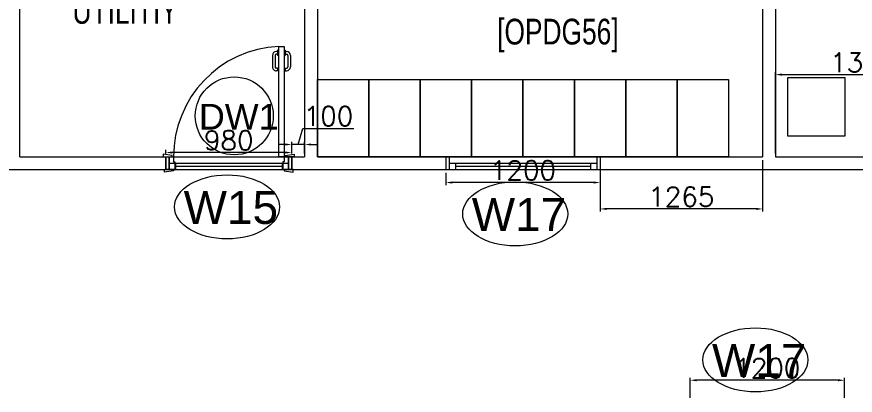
# Model space of a CAD drawing. Header units: millimetres. Extents: x -2143172 to 5255, y -610845 to 279739.
# Drawn here: x -1166169 to -1159643, y -584223 to -581279 of the extents above; entities that cross this region are included whole.
import ezdxf

# ---------------------------------------------------------------- set-up
doc = ezdxf.new("R2010")
doc.units = ezdxf.units.MM
doc.header["$LTSCALE"] = 30
doc.layers.get('0').update_dxf_attribs({"lineweight": 5})
doc.layers.get('Defpoints').update_dxf_attribs({"lineweight": 5})
for name, color, linetype, lineweight in [('72_EGR_BASE_TEXT', 7, 'Continuous', 5), ('Al Window tag', 5, 'Continuous', 5), ('Aluminum', 7, 'Continuous', 5), ('dims.', 152, 'Continuous', 5), ('DTAG', 20, 'Continuous', 9), ('LOADING', 163, 'Continuous', 5), ('Walls', 32, 'Continuous', 5)]:
    doc.layers.add(name, color=color, linetype=linetype, lineweight=lineweight)
doc.layers.add('Wooden Joinery', color=7, linetype='Continuous', lineweight=5, true_color=0x521300)
doc.styles.add('SIMPLEX', font='SIMPLEX.shx', dxfattribs={"height": 150})
doc.styles.add('TTLB-A0-JeddahDP$0$swis721', font='swiss.ttf')
doc.styles.add('X3G_ENTITY_2587F1', font='swisscl.ttf', dxfattribs={"height": 200})
doc.styles.add('X3G_ENTITY_258862', font='swisscl.ttf', dxfattribs={"height": 200})
doc.dimstyles.new('Buk', dxfattribs={"dimtxt": 150, "dimasz": 50, "dimexe": 20, "dimexo": 25, "dimgap": 20, "dimtad": 1, "dimdec": 0, "dimrnd": 5, "dimdsep": 46, "dimtxsty": 'SIMPLEX', "dimcen": 0, "dimdle": 20, "dimclrd": 256, "dimclre": 256, "dimclrt": 256, "dimadec": 0, "dimazin": 0, "dimtfac": 0.0075, "dimtdec": 0, "dimtmove": 1, "dimatfit": 2, "dimldrblk": 'ARCHTICK', "dimfxl": 1, "dimtolj": 1, "dimtzin": 0, "dimlwd": -1, "dimlwe": -1, "dimarcsym": 0})

# ---------------------------------------------------------------- blocks, each defined once
blk = doc.blocks.new('*D364')
at = {"layer": 'Defpoints', "color": 0, "transparency": 16777216}
for p in [(-1164029, -582272.5), (-1164029, -582368.1), (-1163929, -582368.1)]:
    blk.add_point(p, dxfattribs=at)
at = {"layer": 'dims.', "transparency": 16777216}
for p, q in [((-1163979, -582272.5), (-1163941.5, -582147.5)), ((-1163941.5, -582147.5), (-1163544.4, -582147.5)), ((-1164079, -582272.5), (-1164129, -582272.5)), ((-1163929, -582272.5), (-1164029, -582272.5)), ((-1163929, -582272.5), (-1164029, -582272.5)), ((-1163879, -582272.5), (-1163829, -582272.5))]:
    blk.add_line(p, q, dxfattribs=at)
at = {"layer": 'dims.', "linetype": 'Continuous', "transparency": 16777216}
for p, q in [((-1164029, -582343.1), (-1164029, -582252.5)), ((-1163929, -582343.1), (-1163929, -582252.5))]:
    blk.add_line(p, q, dxfattribs=at)
at = {"layer": 'dims.', "transparency": 16777216}
for points in [[(-1164079, -582264.1), (-1164079, -582280.8), (-1164029, -582272.5)], [(-1163879, -582264.1), (-1163879, -582280.8), (-1163929, -582272.5)]]:
    blk.add_solid(points, dxfattribs=at)
at = {"layer": 'dims.', "transparency": 16777216, "insert": (-1163743, -582052.5), "char_height": 150, "attachment_point": 5, "style": 'SIMPLEX'}
blk.add_mtext('\\A1;100', dxfattribs=at)
blk = doc.blocks.new('_ArchTick')
at = {"color": 0, "linetype": 'ByBlock', "const_width": 0.15}
blk.add_lwpolyline([(-0.5, -0.5), (0.5, 0.5)], dxfattribs=at)
blk = doc.blocks.new('*D365')
at = {"layer": 'Defpoints', "color": 0, "transparency": 16777216}
for p in [(-1165009, -582335.1), (-1165009, -582368.1), (-1164029, -582368.1)]:
    blk.add_point(p, dxfattribs=at)
at = {"layer": 'dims.', "linetype": 'Continuous', "transparency": 16777216}
for p, q in [((-1165009, -582343.1), (-1165009, -582315.1)), ((-1164029, -582343.1), (-1164029, -582315.1))]:
    blk.add_line(p, q, dxfattribs=at)
at = {"layer": 'dims.', "transparency": 16777216}
blk.add_line((-1164079, -582335.1), (-1164959, -582335.1), dxfattribs=at)
for points in [[(-1164959, -582326.7), (-1164959, -582343.4), (-1165009, -582335.1)], [(-1164079, -582326.7), (-1164079, -582343.4), (-1164029, -582335.1)]]:
    blk.add_solid(points, dxfattribs=at)
at = {"layer": 'dims.', "transparency": 16777216, "insert": (-1164519, -582240.1), "char_height": 150, "attachment_point": 5, "style": 'SIMPLEX'}
blk.add_mtext('\\A1;980', dxfattribs=at)
blk = doc.blocks.new('*D370')
at = {"layer": 'Defpoints', "color": 0, "transparency": 16777216}
for p in [(-1161629, -582368.1), (-1160364, -582368.1), (-1161629, -582773.7)]:
    blk.add_point(p, dxfattribs=at)
at = {"layer": 'dims.', "linetype": 'Continuous', "transparency": 16777216}
for p, q in [((-1161629, -582393.1), (-1161629, -582793.7)), ((-1160364, -582393.1), (-1160364, -582793.7))]:
    blk.add_line(p, q, dxfattribs=at)
at = {"layer": 'dims.', "transparency": 16777216}
blk.add_line((-1160414, -582773.7), (-1161579, -582773.7), dxfattribs=at)
for points in [[(-1161579, -582765.3), (-1161579, -582782), (-1161629, -582773.7)], [(-1160414, -582765.3), (-1160414, -582782), (-1160364, -582773.7)]]:
    blk.add_solid(points, dxfattribs=at)
at = {"layer": 'dims.', "transparency": 16777216, "insert": (-1160996.5, -582678.7), "char_height": 150, "attachment_point": 5, "style": 'SIMPLEX'}
blk.add_mtext('\\A1;1265', dxfattribs=at)
blk = doc.blocks.new('*D371')
at = {"layer": 'Defpoints', "color": 0, "transparency": 16777216}
for p in [(-1162829, -582468.1), (-1161629, -582468.1), (-1162829, -582568.4)]:
    blk.add_point(p, dxfattribs=at)
at = {"layer": 'dims.', "linetype": 'Continuous', "transparency": 16777216}
for p, q in [((-1162829, -582493.1), (-1162829, -582588.4)), ((-1161629, -582493.1), (-1161629, -582588.4))]:
    blk.add_line(p, q, dxfattribs=at)
at = {"layer": 'dims.', "transparency": 16777216}
blk.add_line((-1161679, -582568.4), (-1162779, -582568.4), dxfattribs=at)
for points in [[(-1162779, -582560.1), (-1162779, -582576.8), (-1162829, -582568.4)], [(-1161679, -582560.1), (-1161679, -582576.8), (-1161629, -582568.4)]]:
    blk.add_solid(points, dxfattribs=at)
at = {"layer": 'dims.', "transparency": 16777216, "insert": (-1162229, -582473.4), "char_height": 150, "attachment_point": 5, "style": 'SIMPLEX'}
blk.add_mtext('\\A1;1200', dxfattribs=at)
blk = doc.blocks.new('*D432')
at = {"layer": 'Defpoints', "color": 0, "transparency": 16777216}
for p in [(-1160927.5, -584106.4), (-1160927.5, -584268.1, 0), (-1159727.5, -584268.1, 0)]:
    blk.add_point(p, dxfattribs=at)
at = {"layer": 'dims.', "linetype": 'Continuous', "transparency": 16777216}
for p, q in [((-1160927.5, -584243.1), (-1160927.5, -584086.4)), ((-1159727.5, -584243.1), (-1159727.5, -584086.4))]:
    blk.add_line(p, q, dxfattribs=at)
at = {"layer": 'dims.', "transparency": 16777216}
blk.add_line((-1159777.5, -584106.4), (-1160877.5, -584106.4), dxfattribs=at)
for points in [[(-1160877.5, -584098.1), (-1160877.5, -584114.8), (-1160927.5, -584106.4)], [(-1159777.5, -584098.1), (-1159777.5, -584114.8), (-1159727.5, -584106.4)]]:
    blk.add_solid(points, dxfattribs=at)
at = {"layer": 'dims.', "transparency": 16777216, "insert": (-1160327.5, -584011.4), "char_height": 150, "attachment_point": 5, "style": 'SIMPLEX'}
blk.add_mtext('\\A1;1200', dxfattribs=at)
blk = doc.blocks.new('*D445')
at = {"layer": 'Defpoints', "color": 0, "transparency": 16777216}
for p in [(-1158899, -581728.9), (-1160264, -582368.1), (-1158899, -582368.1)]:
    blk.add_point(p, dxfattribs=at)
at = {"layer": 'dims.', "linetype": 'Continuous', "transparency": 16777216}
for p, q in [((-1160264, -582343.1), (-1160264, -581708.9)), ((-1158899, -582343.1), (-1158899, -581708.9))]:
    blk.add_line(p, q, dxfattribs=at)
at = {"layer": 'dims.', "transparency": 16777216}
blk.add_line((-1160214, -581728.9), (-1158949, -581728.9), dxfattribs=at)
for points in [[(-1160214, -581720.5), (-1160214, -581737.2), (-1160264, -581728.9)], [(-1158949, -581720.5), (-1158949, -581737.2), (-1158899, -581728.9)]]:
    blk.add_solid(points, dxfattribs=at)
at = {"layer": 'dims.', "transparency": 16777216, "insert": (-1159581.5, -581633.9), "char_height": 150, "attachment_point": 5, "style": 'SIMPLEX'}
blk.add_mtext('\\A1;1365', dxfattribs=at)
blk = doc.blocks.new('A$C72370EFE')
at = {"layer": 'Wooden Joinery'}
for p, q in [((-0.01, -0.04), (-0.02, -0.04)), ((-0.01, -0.06), (-0.02, -0.06)), ((-0.01, -0.03), (-0.01, -0.07)), ((0, -0.03), (-0.01, -0.03)), ((0.04, -0.03), (0.05, -0.03)), ((0.05, -0.03), (0.05, -0.07)), ((0.05, -0.04), (0.06, -0.04)), ((0.05, -0.06), (0.06, -0.06)), ((-0.05, -0.07), (-0.05, -0.16)), ((-0.03, -0.07), (-0.03, -0.16)), ((0, -0.07), (-0.01, -0.07)), ((0.04, -0.07), (0.05, -0.07)), ((0.07, -0.07), (0.07, -0.16)), ((0.09, -0.07), (0.09, -0.16)), ((-0.01, -0.17), (-0.02, -0.17)), ((-0.01, -0.19), (-0.02, -0.19)), ((-0.01, -0.17), (-0.01, -0.19)), ((0.05, -0.17), (0.06, -0.17)), ((0.05, -0.17), (0.05, -0.19)), ((0.05, -0.19), (0.06, -0.19))]:
    blk.add_line(p, q, dxfattribs=at)
for centre, radius, start, end in [((-0.02, -0.07), 0.03, 90, 180), ((-0.02, -0.07), 0.01, 90, 180), ((0.06, -0.07), 0.03, 0, 90), ((0.06, -0.07), 0.01, 0, 90), ((-0.02, -0.16), 0.03, 180, 270), ((-0.02, -0.16), 0.01, 180, 270), ((0.06, -0.16), 0.01, 270, 0), ((0.06, -0.16), 0.03, 270, 0)]:
    blk.add_arc(centre, radius, start, end, dxfattribs=at)
blk = doc.blocks.new('A$C5DAD61B4')
at = {"layer": 'Wooden Joinery'}
for points in [[(80, 959.1), (80, 969.1), (10, 979.1), (10, 959.1)], [(940, 959.1), (940, 969.1), (1010, 979.1), (1010, 959.1)], [(70, 859.1), (70, 849.1), (0, 839.1), (0, 859.1)], [(120, 859.1), (120, 0), (80, 0), (80, 859.1)], [(950, 859.1), (950, 849.1), (1020, 839.1), (1020, 859.1)]]:
    blk.add_lwpolyline(points, close=True, dxfattribs=at)
for points in [[(45, 859.1), (45, 959.1), (20, 959.1), (20, 859.1), (45, 859.1)], [(45, 859.1), (80, 859.1), (80, 899.1), (90, 899.1), (90, 959.1), (45, 959.1), (45, 859.1)], [(975, 859.1), (940, 859.1), (940, 899.1), (930, 899.1), (930, 959.1), (975, 959.1), (975, 859.1)], [(975, 859.1), (975, 959.1), (1000, 959.1), (1000, 859.1), (975, 859.1)]]:
    blk.add_lwpolyline(points, dxfattribs=at)
blk.add_arc((80, 859.1), 860, 272.66603, 0, dxfattribs=at)
at = {"layer": 'Wooden Joinery', "xscale": 999.9999999998854, "yscale": 999.9999999998854, "zscale": 999.9999999998854, "rotation": 180}
blk.add_blockref('A$C72370EFE', (120, 0), dxfattribs=at)
blk = doc.blocks.new('A$C37be4daf')
at = {"layer": 'Aluminum', "color": 5}
for p, q in [((1416, 598.2), (216, 598.2)), ((241, 498.2), (241, 598.2)), ((291, 548.2), (291, 598.2)), ((1341, 548.2), (1341, 598.2)), ((1391, 498.2), (1391, 598.2)), ((1391, 548.2), (241, 548.2)), ((291, 573.2), (1341, 573.2)), ((1416, 498.2), (216, 498.2))]:
    blk.add_line(p, q, dxfattribs=at)
at = {"layer": 'Walls'}
for p, q in [((216, 498.2), (216, 598.2)), ((1416, 498.2), (1416, 598.2))]:
    blk.add_line(p, q, dxfattribs=at)
blk = doc.blocks.new('A$C76968c6f')
at = {"layer": 'Aluminum', "color": 5}
for p, q in [((980, 100, 0.1), (0, 100, 0.1)), ((25, 0, 0.1), (25, 100, 0.1)), ((75, 50, 0.1), (75, 100, 0.1)), ((75, 75, 0.1), (905, 75, 0.1)), ((905, 50, 0.1), (905, 100, 0.1)), ((955, 0, 0.1), (955, 100, 0.1)), ((980, 0, 0.1), (0, 0, 0.1)), ((955, 50, 0.1), (25, 50, 0.1))]:
    blk.add_line(p, q, dxfattribs=at)
at = {"layer": 'Walls'}
for p, q in [((0, 100, 0.1), (0, 0, 0.1)), ((0, 0, 0.1), (0, 100, 0.1)), ((980, 100, 0.1), (980, 0, 0.1)), ((980, 0, 0.1), (980, 100, 0.1))]:
    blk.add_line(p, q, dxfattribs=at)
blk = doc.blocks.new('A$C76ae8329')
at = {"layer": 'Walls'}
for p, q in [((202.1, 304.6), (202.1, 404.6)), ((1182.1, 304.6), (1182.1, 404.6))]:
    blk.add_line(p, q, dxfattribs=at)
at = {"layer": 'dims.', "rotation": 180}
blk.add_blockref('A$C76968c6f', (1182.1, 404.6, -0.1), dxfattribs=at)
blk = doc.blocks.new('A$C36EC175B')
at = {"layer": 'Al Window tag'}
blk.add_ellipse((0, 0), major_axis=(408.6, 0), ratio=0.610025, dxfattribs=at)
at = {"layer": 'Al Window tag', "insert": (-338.2, 123.8, 0), "char_height": 256, "attachment_point": 1, "style": 'TTLB-A0-JeddahDP$0$swis721'}
blk.add_mtext_dynamic_manual_height_columns('W15', width=1569.457, gutter_width=9406.5, heights=[480.3], dxfattribs=at)
blk = doc.blocks.new('A$C5CCD2EA3')
at = {"layer": 'Al Window tag'}
blk.add_ellipse((0, 0), major_axis=(408.6, 0), ratio=0.610025, dxfattribs=at)
at = {"layer": 'Al Window tag', "insert": (-338.2, 123.8, 0), "char_height": 256, "attachment_point": 1, "style": 'TTLB-A0-JeddahDP$0$swis721'}
blk.add_mtext_dynamic_manual_height_columns('W17', width=1569.457, gutter_width=9406.5, heights=[480.3], dxfattribs=at)
blk = doc.blocks.new('A$C164D1FF0')
at = {"layer": 'DTAG'}
blk.add_circle((0, 0), 303.3, dxfattribs=at)
at = {"layer": 'DTAG', "insert": (-275.2, 93.3), "char_height": 200, "width": 6547.939, "attachment_point": 1, "style": 'TTLB-A0-JeddahDP$0$swis721'}
blk.add_mtext('DW1', dxfattribs=at)

msp = doc.modelspace()

# ---------------------------------------------------------------- linework, layer by layer
at = {"layer": 'LOADING', "elevation": 0.1}
for points in [[(-1163429, -582368.1), (-1163829, -582368.1), (-1163829, -581768.1), (-1163429, -581768.1)], [(-1163029, -582368.1), (-1163429, -582368.1), (-1163429, -581768.1), (-1163029, -581768.1)], [(-1162629, -582368.1), (-1163029, -582368.1), (-1163029, -581768.1), (-1162629, -581768.1)], [(-1162229, -582368.1), (-1162629, -582368.1), (-1162629, -581768.1), (-1162229, -581768.1)], [(-1161829, -582368.1), (-1162229, -582368.1), (-1162229, -581768.1), (-1161829, -581768.1)], [(-1161429, -582368.1), (-1161829, -582368.1), (-1161829, -581768.1), (-1161429, -581768.1)], [(-1161029, -582368.1), (-1161429, -582368.1), (-1161429, -581768.1), (-1161029, -581768.1)], [(-1160629, -582368.1), (-1161029, -582368.1), (-1161029, -581768.1), (-1160629, -581768.1)], [(-1160171.1, -582204), (-1159721.1, -582204), (-1159721.1, -581754), (-1160171.1, -581754)]]:
    msp.add_lwpolyline(points, close=True, dxfattribs=at)
at = {"layer": 'Walls'}
for p, q in [((-1166144, -582368.1, 0.1), (-1166144, -580415, 0.1)), ((-1163929, -580415, 0.1), (-1163929, -582368.1, 0.1)), ((-1163829, -580415, 0.1), (-1163829, -582368.1, 0.1)), ((-1160364, -580415, 0.1), (-1160364, -582368.1, 0.1)), ((-1160264, -580415, 0.1), (-1160264, -582368.1, 0.1)), ((-1166144, -582368.1, 0.1), (-1165009, -582368.1, 0.1)), ((-1165009, -582368.1, 0.1), (-1165009, -582468.1, 0.1)), ((-1164029, -582368.1, 0.1), (-1163929, -582368.1, 0.1)), ((-1164029, -582368.1, 0.1), (-1164029, -582468.1, 0.1)), ((-1163829, -582368.1, 0.1), (-1160364, -582368.1, 0.1)), ((-1160264, -582368.1, 0.1), (-1156334, -582368.1, 0.1)), ((-1168154, -582468.1, 0.1), (-1165009, -582468.1, 0.1)), ((-1164029, -582468.1, 0.1), (-1138344, -582468.1, 0.1))]:
    msp.add_line(p, q, dxfattribs=at)

# ---------------------------------------------------------------- block references
msp.add_blockref('A$C76ae8329', (-1165211.2, -582772.7, 0.1))
at = {"rotation": 180}
msp.add_blockref('A$C37be4daf', (-1161413, -581869.9, 0.1), dxfattribs=at)
at = {"layer": 'Al Window tag'}
for name, p in [('A$C36EC175B', (-1164532.2, -582758)), ('A$C5CCD2EA3', (-1162289.5, -582812.4)), ('A$C5CCD2EA3', (-1160420.2, -583948.2))]:
    msp.add_blockref(name, p, dxfattribs=at)
at = {"layer": 'DTAG'}
msp.add_blockref('A$C164D1FF0', (-1164476.4, -582049.8, -0.1), dxfattribs=at)
at = {"layer": 'Wooden Joinery', "rotation": 180}
msp.add_blockref('A$C5DAD61B4', (-1164009, -581509.1, 0.1), dxfattribs=at)

# ---------------------------------------------------------------- texts
at = {"layer": '72_EGR_BASE_TEXT', "char_height": 200, "attachment_point": 2}
for s, insert, style in [('UTILITIY', (-1165325.1, -581133.1, 0.1), 'X3G_ENTITY_258862'), ('[OPDG56]', (-1161957.4, -581294.5, 0.1), 'X3G_ENTITY_2587F1')]:
    msp.add_mtext(s, dxfattribs=dict(at, insert=insert, style=style))

# ---------------------------------------------------------------- dimensions: what is measured, and where the dimension line sits
at = {"layer": 'dims.'}
for base, p1, p2, picture, middle in [((-1158899, -581728.9, 0.1), (-1160264, -582368.1, 0.1), (-1158899, -582368.1, 0.1), '*D445', (-1159581.5, -581633.9, 0.1)), ((-1164029, -582272.5, 0.1), (-1163929, -582368.1, 0.1), (-1164029, -582368.1, 0.1), '*D364', (-1163921.5, -582052.5, 0.1)), ((-1165009, -582335.1, 0.1), (-1164029, -582368.1, 0.1), (-1165009, -582368.1, 0.1), '*D365', (-1164519, -582240.1, 0.1)), ((-1161629, -582773.7, 0.1), (-1160364, -582368.1, 0.1), (-1161629, -582368.1, 0.1), '*D370', (-1160996.5, -582678.7, 0.1)), ((-1162829, -582568.4, 0.1), (-1161629, -582468.1, 0.1), (-1162829, -582468.1, 0.1), '*D371', (-1162229, -582473.4, 0.1)), ((-1160927.5, -584106.4, 0.1), (-1159727.5, -584268.1, 0.1), (-1160927.5, -584268.1, 0.1), '*D432', (-1160327.5, -584011.4, 0.1))]:
    dim = msp.add_linear_dim(base=base, p1=p1, p2=p2, dimstyle='Buk', dxfattribs=at)
    dim.commit()
    dim.dimension.update_dxf_attribs({"geometry": picture, "text_midpoint": middle})

doc.saveas('drawing.dxf')
